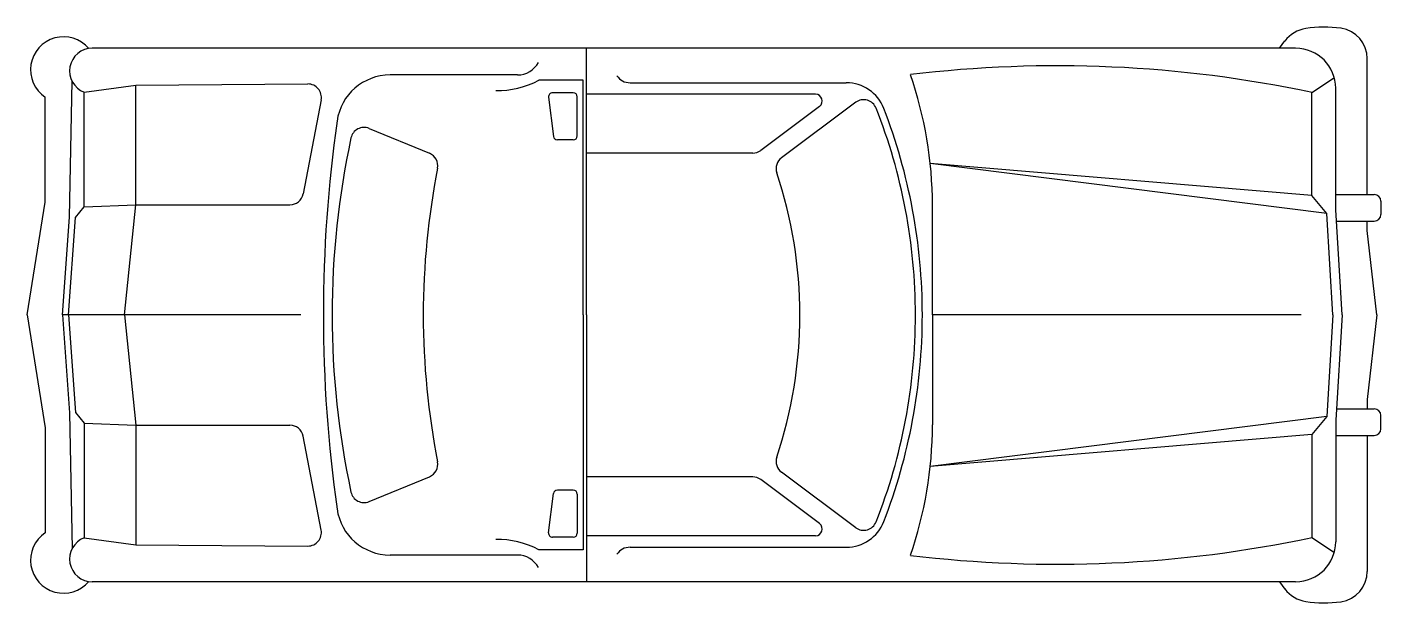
# Model space of a CAD drawing. Extents: x -174 to 1, y -37 to 37.
import ezdxf

# ---------------------------------------------------------------- set-up
doc = ezdxf.new("R2010")
doc.units = 0
doc.layers.add('LAYER01', color=7, linetype='CONTINUOUS')

msp = doc.modelspace()

# ---------------------------------------------------------------- linework, layer by layer
at = {"layer": 'LAYER01', "color": 7, "linetype": 'CONTINUOUS'}
for p, q in [((-12.58, 34.37), (-11.87, 35.3)), ((-10.48, 34.37), (-165.6, 34.37)), ((-101.88, 0), (-101.88, 34.37)), ((-1.26, 15.52), (-1.26, 33.03)), ((-168.55, 12.62), (-168.2, 30.13)), ((-159.97, 29.6), (-137.8, 29.76)), ((-110.79, 30.92), (-127.21, 30.92)), ((-102.33, 30.25), (-108.04, 30.25)), ((-102.33, 0), (-102.33, 30.25)), ((-96.28, 29.92), (-68.4, 29.92)), ((-8.38, 28.66), (-5.49, 30.58)), ((-171.67, 14.52), (-171.67, 28.07)), ((-166.62, 28.72), (-159.97, 29.6)), ((-166.62, 13.95), (-166.62, 28.72)), ((-159.97, 14.2), (-159.97, 29.6)), ((-106.78, 28.05), (-106.16, 23.01)), ((-103.6, 28.63), (-106.27, 28.63)), ((-103.08, 23.07), (-103.08, 28.11)), ((-72.36, 28.43), (-101.88, 28.43)), ((-8.38, 15.39), (-8.38, 28.66)), ((-5.31, 13.53), (-5.31, 29.2)), ((-136.09, 27.71), (-138.42, 15.59)), ((-71.84, 26.88), (-79.44, 21.2)), ((-67.19, 27.4), (-76.76, 20.25)), ((-129.91, 24.04), (-122.13, 20.84)), ((-103.6, 22.55), (-105.65, 22.55)), ((-80.47, 20.86), (-101.88, 20.86)), ((-6.48, 13.09), (-57.58, 19.52)), ((-8.38, 15.39), (-57.58, 19.52)), ((-174, 0), (-171.67, 14.52)), ((-166.62, 13.95), (-159.97, 14.2)), ((-161.43, 0), (-159.97, 14.2)), ((-159.97, 14.2), (-140.11, 14.2)), ((-57.3, 0), (-57.3, 14.17)), ((-6.48, 13.09), (-8.38, 15.39)), ((-5.31, 15.52), (-0.35, 15.52)), ((0.51, 14.66), (0.51, 12.95)), ((-169.44, 0), (-168.55, 12.62)), ((-168.66, 0), (-167.77, 12.56)), ((-167.77, 12.56), (-166.62, 13.95)), ((-5.68, 0), (-6.48, 13.09)), ((-4.48, 0), (-5.31, 13.53)), ((-5.22, 12.09), (-0.35, 12.09)), ((-1.26, 10.87), (-1.26, 12.09)), ((0, 0), (-1.26, 10.87)), ((-174, 0), (-171.67, -14.52)), ((-138.73, 0), (-169.44, 0)), ((-169.44, 0), (-168.55, -12.62)), ((-168.66, 0), (-167.77, -12.56)), ((-161.43, 0), (-159.97, -14.2)), ((-102.33, 0), (-102.33, -30.25)), ((-101.88, 0), (-101.88, -34.37)), ((-9.76, 0), (-57.3, 0)), ((-57.3, 0), (-57.3, -14.17)), ((-5.68, 0), (-6.48, -13.09)), ((-4.48, 0), (-5.31, -13.53)), ((0, 0), (-1.26, -10.87)), ((-5.22, -12.09), (-0.35, -12.09)), ((-1.26, -10.87), (-1.26, -12.09)), ((-168.55, -12.62), (-168.2, -30.13)), ((-167.77, -12.56), (-166.62, -13.95)), ((-166.62, -13.95), (-166.62, -28.72)), ((-166.62, -13.95), (-159.97, -14.2)), ((-6.48, -13.09), (-57.58, -19.52)), ((-6.48, -13.09), (-8.38, -15.39)), ((-5.31, -13.53), (-5.31, -29.2)), ((0.51, -14.66), (0.51, -12.95)), ((-171.67, -14.52), (-171.67, -28.07)), ((-159.97, -14.2), (-140.11, -14.2)), ((-159.97, -14.2), (-159.97, -29.6)), ((-136.09, -27.71), (-138.42, -15.59)), ((-8.38, -15.39), (-57.58, -19.52)), ((-8.38, -15.39), (-8.38, -28.66)), ((-5.31, -15.52), (-0.35, -15.52)), ((-1.26, -15.52), (-1.26, -33.03)), ((-129.91, -24.04), (-122.13, -20.84)), ((-80.47, -20.86), (-101.88, -20.86)), ((-67.19, -27.4), (-76.76, -20.25)), ((-103.6, -22.55), (-105.65, -22.55)), ((-71.84, -26.88), (-79.44, -21.2)), ((-106.78, -28.05), (-106.16, -23.01)), ((-103.08, -23.07), (-103.08, -28.11)), ((-166.62, -28.72), (-159.97, -29.6)), ((-159.97, -29.6), (-137.8, -29.76)), ((-103.6, -28.63), (-106.27, -28.63)), ((-72.36, -28.43), (-101.88, -28.43)), ((-8.38, -28.66), (-5.49, -30.58)), ((-110.79, -30.92), (-127.21, -30.92)), ((-102.33, -30.25), (-108.04, -30.25)), ((-96.28, -29.92), (-68.4, -29.92)), ((-10.48, -34.37), (-165.6, -34.37)), ((-12.58, -34.37), (-11.87, -35.3))]:
    msp.add_line(p, q, dxfattribs=at)
for centre, radius, start, end in [((-8.52, 32.73), 4.22, 98.9936, 142.5686), ((-6.8, 21.88), 15.21, 81.7991, 98.9936), ((-5.2, 33.03), 3.94, 0, 81.7991), ((-169.3, 31.59), 4.25, 40.2628, 236.0454), ((-165.6, 31.45), 2.92, 90, 249.4443), ((-10.48, 29.2), 5.17, 0, 90), ((-110.79, 33.99), 3.07, 270, 331.7242), ((-41.2, -126.22), 158.32, 78.0333, 96.8734), ((-137.78, 28.04), 1.72, 349.1386, 90.431), ((-127.21, 24.02), 6.9, 90, 171.9191), ((-113.4, 40.35), 11.44, 269.0831, 297.9608), ((-96.28, 31.98), 2.06, 214.3811, 270), ((-68.4, 24.75), 5.17, 21.1739, 90), ((-108.22, 14.17), 50.92, 0, 19.2488), ((-106.27, 28.11), 0.517, 90, 187.0218), ((-103.6, 28.11), 0.517, 0, 90), ((-72.36, 27.57), 0.862, 306.7651, 90), ((-66.16, 26.02), 1.72, 21.539, 126.7651), ((-132.08, 0), 72.59, 0, 21.539), ((-132.3, 0), 73.7, 0, 21.1739), ((41.99, 0), 177.8, 171.9191, 180), ((-26.55, 0), 108.13, 167.8254, 180), ((-130.57, 22.44), 1.72, 67.6688, 167.8254), ((-105.65, 23.07), 0.517, 187.0218, 270), ((-103.6, 23.07), 0.517, 270, 0), ((-80.47, 22.58), 1.72, 270, 306.7651), ((-122.78, 19.24), 1.72, 348.8588, 67.6688), ((-75.73, 18.87), 1.72, 126.7651, 198.4864), ((-25.07, 0), 97.86, 168.8588, 180), ((-132.17, 0), 57.79, 0, 18.4864), ((-140.11, 15.92), 1.72, 270, 349.1386), ((-0.35, 14.66), 0.862, 0, 90), ((-0.35, 12.95), 0.862, 270, 0), ((-132.17, 0), 57.79, 341.5136, 0), ((-132.08, 0), 72.59, 338.461, 0), ((-132.3, 0), 73.7, 338.8261, 0), ((41.99, 0), 177.8, 180, 188.0809), ((-26.55, 0), 108.13, 180, 192.1746), ((-25.07, 0), 97.86, 180, 191.1412), ((-0.35, -12.95), 0.862, 0, 90), ((-140.11, -15.92), 1.72, 10.8614, 90), ((-108.22, -14.17), 50.92, 340.7512, 0), ((-0.35, -14.66), 0.862, 270, 0), ((-122.78, -19.24), 1.72, 292.3312, 11.1412), ((-75.73, -18.87), 1.72, 161.5136, 233.2349), ((-80.47, -22.58), 1.72, 53.2349, 90), ((-105.65, -23.07), 0.517, 90, 172.9782), ((-103.6, -23.07), 0.517, 0, 90), ((-130.57, -22.44), 1.72, 192.1746, 292.3312), ((-127.21, -24.02), 6.9, 188.0809, 270), ((-137.78, -28.04), 1.72, 269.569, 10.8614), ((-72.36, -27.57), 0.862, 270, 53.2349), ((-68.4, -24.75), 5.17, 270, 338.8261), ((-66.16, -26.02), 1.72, 233.2349, 338.461), ((-169.3, -31.59), 4.25, 123.9546, 319.7372), ((-165.6, -31.45), 2.92, 110.5557, 270), ((-113.4, -40.35), 11.44, 62.0392, 90.9169), ((-106.27, -28.11), 0.517, 172.9782, 270), ((-103.6, -28.11), 0.517, 270, 0), ((-41.2, 126.22), 158.32, 263.1266, 281.9667), ((-10.48, -29.2), 5.17, 270, 0), ((-110.79, -33.99), 3.07, 28.2758, 90), ((-96.28, -31.98), 2.06, 90, 145.6189), ((-5.2, -33.03), 3.94, 278.2009, 0), ((-8.52, -32.73), 4.22, 217.4314, 261.0064), ((-6.8, -21.88), 15.21, 261.0064, 278.2009)]:
    msp.add_arc(centre, radius, start, end, dxfattribs=at)

doc.saveas('drawing.dxf')
